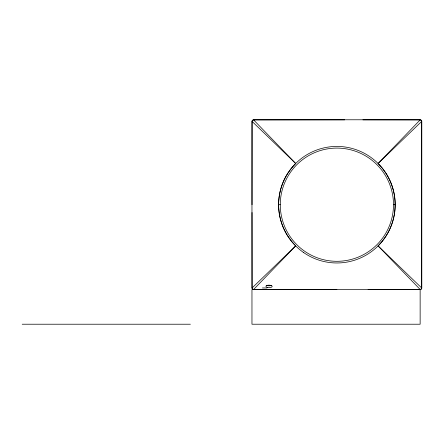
<?xml version="1.0" encoding="UTF-8"?>
<svg xmlns="http://www.w3.org/2000/svg" width="444" height="444" viewBox="0 0 444 444"><rect width="100%" height="100%" fill="white"/><g stroke="black" fill="none" stroke-linecap="round" stroke-linejoin="round"><path stroke-width="0.67" d="M252.026 204.701L252.109 121.445A1.659 1.404 -45 0 1 253.629 119.924L344.688 119.841M368.104 289.544L420.141 289.471A1.659 1.404 -45 0 0 421.656 287.956L421.656 121.445A1.659 1.404 45 0 0 420.141 119.924L362.903 119.847M295.687 245.909L253.629 289.471A1.659 1.404 45 0 1 252.109 287.956L252.026 212.504M421.656 287.956L378.094 245.898L382.129 241.419L385.658 236.58A58.269 58.258 -90 0 0 395.154 204.701A58.269 58.258 -88.6 0 0 385.664 172.816L382.129 167.976L378.094 163.497L420.141 119.924M253.629 119.924L295.687 163.486L291.636 167.976L288.106 172.816A58.269 58.258 -90 0 0 278.638 204.695A58.269 58.258 -88.6 0 0 288.128 236.58L291.636 241.419L295.671 245.898L252.109 287.956M421.656 121.445L378.094 163.497M278.61 204.701L280.269 204.701M393.495 204.701A56.61 56.61 0 0 1 308.58 253.724A56.61 56.61 0 0 1 308.58 155.672A56.61 56.61 0 0 1 393.495 204.701L395.154 204.701M262.426 287.956L266.977 287.956M336.885 289.555L253.629 289.471M420.141 289.616L251.964 289.616L251.964 324.22L420.141 324.22L420.141 289.616A1.659 1.659 0 0 0 421.8 287.956L421.8 121.445A1.659 1.659 0 0 0 420.141 119.78L253.629 119.78A1.659 1.659 0 0 0 251.964 121.445L251.964 287.956A1.659 1.659 0 0 0 253.629 289.616M22.2 324.22L190.371 324.22M295.671 163.497L252.109 121.445M420.141 289.471L378.083 245.909M271.534 285.375A3.125 1.221 1.2 0 1 266.55 285.276M303.33 252.342A58.269 58.269 0 0 0 394.921 209.934A58.269 58.269 0 0 0 312.398 151.82A58.269 58.269 0 0 0 303.33 252.342M267.405 287.396A3.125 1.215 1 0 0 272.178 286.474A3.125 1.215 1 0 0 267.593 285.287A3.125 1.215 1 0 0 267.405 287.396"/></g></svg>
